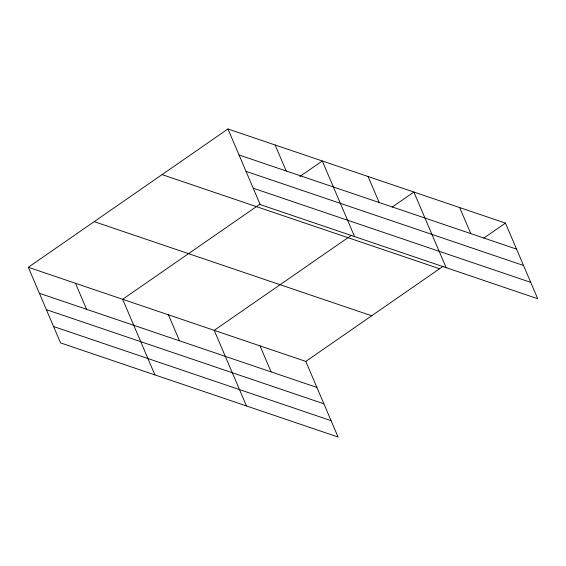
<?xml version="1.0" encoding="UTF-8"?>
<svg xmlns="http://www.w3.org/2000/svg" width="566" height="566" viewBox="0 0 566 566"><rect width="100%" height="100%" fill="white"/><g stroke="black" fill="none" stroke-linecap="round" stroke-linejoin="round"><path stroke-width="0.85" d="M28.3 267.286L305.803 361.412L338.058 437.023L60.548 342.897L28.3 267.286L227.942 128.977L505.452 223.103L537.7 298.714L260.197 204.588L227.942 128.977M260.035 204.114L122.652 299.287L154.9 374.897M299.853 176.528L322.295 160.977L354.549 236.588M351.613 235.173L214.224 330.353L246.479 405.963M392.153 207.085L413.873 192.044L446.121 267.654M305.803 361.412L443.185 266.239M483.732 238.152L505.452 223.103M239.043 154.985L516.546 249.118M246.019 171.356L523.529 265.482M253.214 188.216L530.717 282.349M162.06 174.618L439.563 268.744M94.182 221.646L371.685 315.771M39.394 293.294L316.896 387.427M46.377 309.666L323.879 403.791M53.572 326.525L331.075 420.658M459.663 207.573L470.756 233.581M368.084 176.507L379.178 202.522M275.118 144.981L286.219 170.989M260.013 345.883L271.107 371.89M168.442 314.823L179.535 340.831M75.476 283.29L86.57 309.298"/></g></svg>
